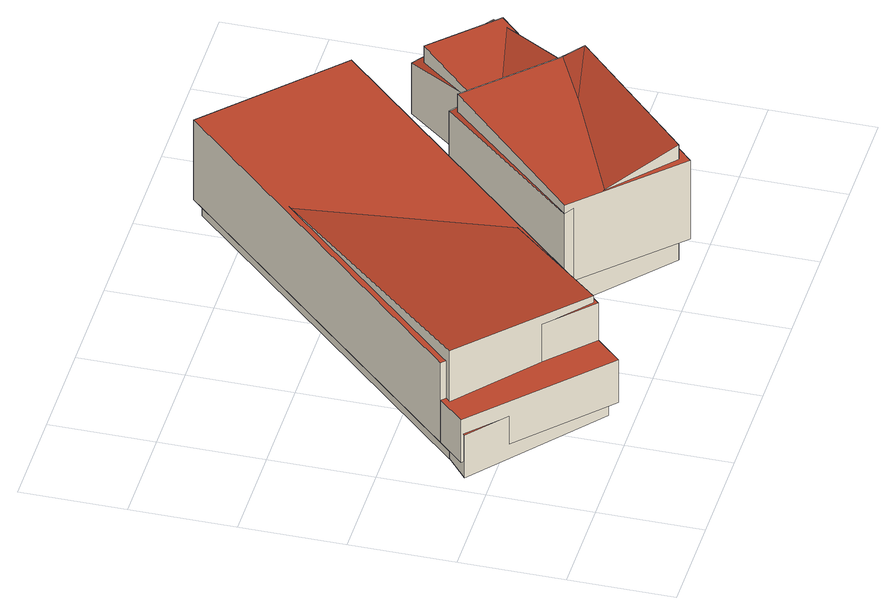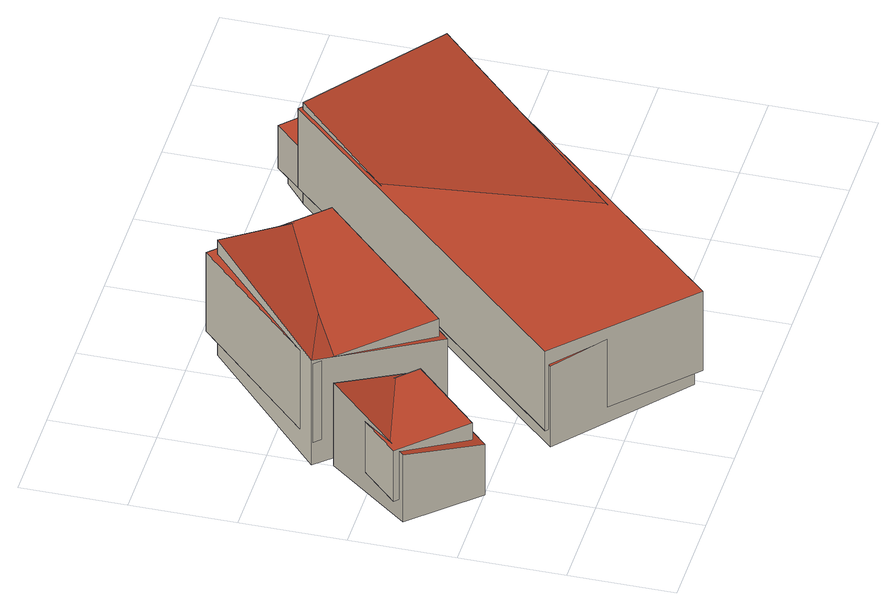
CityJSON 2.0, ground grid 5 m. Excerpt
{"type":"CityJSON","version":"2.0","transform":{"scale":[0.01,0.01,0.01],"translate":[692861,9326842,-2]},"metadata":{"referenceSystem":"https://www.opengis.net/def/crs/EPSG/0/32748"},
"CityObjects":{
"building1":{"type":"Building","attributes":{"description":"23, created by Fairuz Akmal Pradana","name":"AC14-23","relativeToTerrain":"entirelyAboveTerrain","GrossPlannedArea":{"value":120,"uom":"m2"},"ConstructionMethod":"New Building","IsLandmarked":"NO","dateOfConstruction":"2025-01-01","measuredHeight":6.01,"class":"1000","function":"1000","usage":"1000","roofType":"1030","storeysAboveGround":2,"storeysBelowGround":0},"geometry":[{"type":"MultiSurface","lod":"2","boundaries":[[[0,1,2,3]],[[4,5,6,7]],[[1,8,9,2]],[[0,10,11,12]],[[13,0,12,14]],[[15,16,17,18]],[[8,10,19,9]],[[10,0,3,19]],[[20,13,14,21]],[[10,20,21,11]],[[22,23,24,25]],[[26,27,28,29]],[[18,17,27,26]],[[7,6,23,22]],[[29,28,16,15]],[[25,24,5,4]],[[1,0,10,8]],[[16,28,27,17]],[[15,29,26,18]],[[3,2,9,19]],[[21,14,12,11]],[[13,20,10,0]],[[6,5,24,23]],[[7,4,25,22]]],"semantics":{"surfaces":[{"type":"WallSurface","name":"Outer Wall 1"},{"type":"WallSurface","name":"Outer Wall 2"},{"type":"WallSurface","name":"Outer Wall 3"},{"type":"WallSurface","name":"Outer Wall 4"},{"type":"WallSurface","name":"Outer Wall 5"},{"type":"WallSurface","name":"Outer Wall 6"},{"type":"WallSurface","name":"Outer Wall 7"},{"type":"WallSurface","name":"Outer Wall 8"},{"type":"WallSurface","name":"Outer Wall 9"},{"type":"WallSurface","name":"Outer Wall 10"},{"type":"RoofSurface","name":"Roof 1"},{"type":"RoofSurface","name":"Roof 2"},{"type":"RoofSurface","name":"Roof 3"},{"type":"RoofSurface","name":"Roof 4"},{"type":"GroundSurface","description":"Bodenplatte","name":"Base Surface"}],"values":[0,0,1,1,2,3,4,5,5,6,6,7,8,8,9,9,10,10,10,11,11,12,13,14]}}]},
"building2":{"type":"Building","attributes":{"description":"0, created by Fairuz Akmal Pradana","name":"AC14-0","relativeToTerrain":"entirelyAboveTerrain","GrossPlannedArea":{"value":120,"uom":"m2"},"ConstructionMethod":"New Building","IsLandmarked":"NO","dateOfConstruction":"2025-01-01","measuredHeight":6.42,"class":"1000","function":"1000","usage":"1000","roofType":"1030","storeysAboveGround":2,"storeysBelowGround":0},"geometry":[{"type":"MultiSurface","lod":"2","boundaries":[[[30,31,32,33]],[[34,35,36,37]],[[31,38,39,32]],[[38,40,41,39]],[[37,36,42,43]],[[44,45,35,34]],[[43,42,45,44]],[[40,30,33,41]],[[42,35,45]],[[42,36,35]],[[30,40,38,31]],[[41,33,32,39]],[[37,34,44,43]]],"semantics":{"surfaces":[{"type":"WallSurface","name":"Outer Wall 1"},{"type":"WallSurface","name":"Outer Wall 2"},{"type":"WallSurface","name":"Outer Wall 3"},{"type":"WallSurface","name":"Outer Wall 4"},{"type":"WallSurface","name":"Outer Wall 5"},{"type":"WallSurface","name":"Outer Wall 6"},{"type":"WallSurface","name":"Outer Wall 7"},{"type":"RoofSurface","name":"Roof 1"},{"type":"RoofSurface","name":"Roof 2"},{"type":"RoofSurface","name":"Roof 3"},{"type":"GroundSurface","description":"Bodenplatte","name":"Base Surface"}],"values":[0,0,1,2,3,4,5,6,7,7,8,9,10]}}]},
"building3":{"type":"Building","attributes":{"description":"16, created by Fairuz Akmal Pradana","name":"AC14-16","relativeToTerrain":"entirelyAboveTerrain","GrossPlannedArea":{"value":120,"uom":"m2"},"ConstructionMethod":"New Building","IsLandmarked":"NO","dateOfConstruction":"2025-01-01","measuredHeight":4.57,"class":"1000","function":"1000","usage":"1000","roofType":"1030","storeysAboveGround":2,"storeysBelowGround":0},"geometry":[{"type":"MultiSurface","lod":"2","boundaries":[[[46,47,48,49]],[[47,50,51,48]],[[50,52,53,51]],[[52,46,49,53]],[[54,55,56,57]],[[58,59,55,54]],[[60,61,59,58]],[[57,56,61,60]],[[55,59,61,56]],[[47,46,52,50]],[[49,48,51,53]],[[54,58,60,57]]],"semantics":{"surfaces":[{"type":"WallSurface","name":"Outer Wall 1"},{"type":"WallSurface","name":"Outer Wall 2"},{"type":"WallSurface","name":"Outer Wall 3"},{"type":"WallSurface","name":"Outer Wall 4"},{"type":"WallSurface","name":"Outer Wall 5"},{"type":"WallSurface","name":"Outer Wall 6"},{"type":"WallSurface","name":"Outer Wall 7"},{"type":"WallSurface","name":"Outer Wall 8"},{"type":"RoofSurface","name":"Roof 1"},{"type":"RoofSurface","name":"Roof 2"},{"type":"RoofSurface","name":"Roof 3"},{"type":"GroundSurface","description":"Bodenplatte","name":"Base Surface"}],"values":[0,1,2,3,4,5,6,7,8,9,10,11]}}]}
},
"vertices":[
[162,750,200],[45,627,200],[45,627,436],[162,750,436],[756,209,116],[756,209,678],[2175,1709,562],[2175,1709,116],[640,64,200],[640,64,436],[756,187,200],[756,187,642],[162,750,642],[1580,2247,200],[1580,2247,642],[637,109,119],[637,109,355],[756,209,355],[756,209,119],[756,187,436],[2175,1684,200],[2175,1684,642],[1581,2209,116],[1581,2209,601],[162,709,717],[162,709,116],[162,709,119],[162,709,355],[43,609,355],[43,609,119],
[1403,511,200],[1858,56,200],[1858,56,637],[1403,511,637],[2518,709,74],[2518,709,657],[2062,1209,534],[2062,1209,74],[2516,715,200],[2516,715,637],[2061,1170,200],[2061,1170,637],[1400,509,594],[1400,509,74],[1856,109,74],[1856,109,716],
[2839,1168,200],[2555,1452,200],[2555,1452,482],[2839,1168,482],[2235,1131,200],[2235,1131,482],[2519,847,200],[2519,847,482],[2837,1209,93],[2837,1209,466],[2556,1509,375],[2556,1509,93],[2518,809,93],[2518,809,550],[2237,1109,93],[2237,1109,460]
]}
